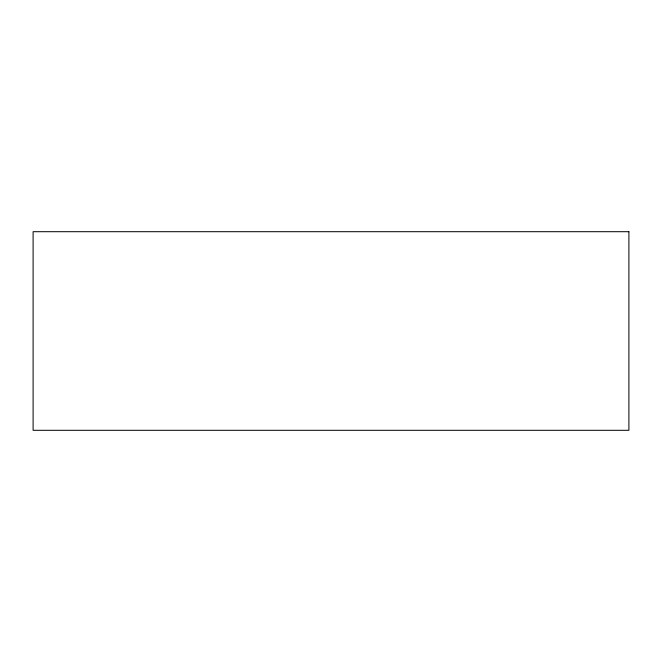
<?xml version="1.0" encoding="UTF-8"?>
<svg xmlns="http://www.w3.org/2000/svg" width="662" height="662" viewBox="0 0 662 662"><rect width="100%" height="100%" fill="white"/><g stroke="black" fill="none" stroke-linecap="round" stroke-linejoin="round"><path stroke-width="0.99" d="M628.9 231.7L33.1 231.7L33.1 430.3L628.9 430.3L628.9 231.7"/></g></svg>
